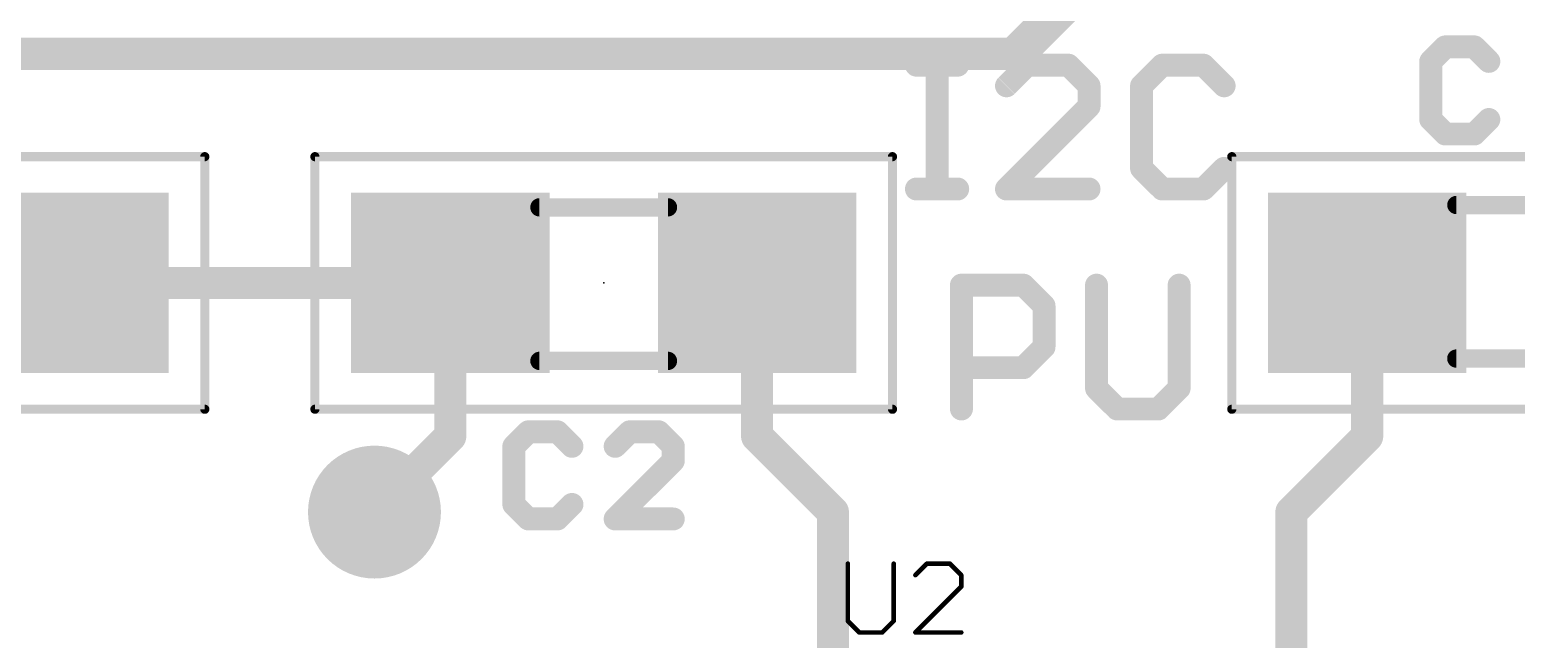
# Model space of a CAD drawing. Extents: x -34 to 73, y -11 to 34.
# Drawn here: x 6.98 to 15.22, y 17.07 to 20.45 of the extents above; entities that cross this region are included whole.
import ezdxf

# ---------------------------------------------------------------- set-up
doc = ezdxf.new("R2010")
doc.units = 0
for name, color, linetype in [('1', 12, 'CONTINUOUS'), ('18', 110, 'CONTINUOUS'), ('21', 41, 'CONTINUOUS'), ('23', 53, 'CONTINUOUS'), ('25', 253, 'CONTINUOUS'), ('39', 12, 'CONTINUOUS'), ('51', 53, 'CONTINUOUS')]:
    doc.layers.add(name, color=color, linetype=linetype)

# ---------------------------------------------------------------- blocks, each defined once
blk = doc.blocks.new('RECT')
blk.add_solid([(-0.5, -0.5), (0.5, -0.5), (-0.5, 0.5), (0.5, 0.5)])
blk = doc.blocks.new('ROUNDV')
at = {"const_width": 0.5}
blk.add_lwpolyline([(0, -0.25, 1), (0, 0.25, 1), (0, -0.25)], format="xyb", dxfattribs=at)

msp = doc.modelspace()

# ---------------------------------------------------------------- linework, layer by layer
at = {"layer": '1'}
for points, const_width in [([(12.7, 20.574), (12.446, 20.32)], 0.2032), ([(12.446, 20.32), (6.096, 20.32)], 0.1778), ([(7.2, 19.05), (9.31, 19.05)], 0.1778), ([(9.31, 19.05), (9.31, 18.2)], 0.1778), ([(11.01, 19.05), (11.01, 18.2)], 0.1778), ([(14.39, 19.05), (14.39, 18.2)], 0.1778), ([(9.31, 18.2), (8.89, 17.78)], 0.1778), ([(11.01, 18.2), (11.43, 17.78)], 0.1778), ([(14.39, 18.2), (13.97, 17.78)], 0.1778), ([(11.43, 15.75), (11.43, 17.78)], 0.1778), ([(13.97, 15.75), (13.97, 17.78)], 0.1778)]:
    msp.add_lwpolyline(points, dxfattribs=dict(at, const_width=const_width))
for points, const_width in [([(12.4101, 20.3559, 1), (12.4819, 20.2841)], 0.1016), ([(12.446, 20.2755, 1), (12.446, 20.3645)], 0.0889), ([(7.2, 19.0945, 1), (7.2, 19.0055)], 0.0889), ([(9.3544, 19.05, 1), (9.2656, 19.05)], 0.0889), ([(9.31, 19.0055, 1), (9.31, 19.0945)], 0.0889), ([(11.0544, 19.05, 1), (10.9656, 19.05)], 0.0889), ([(14.4345, 19.05, 1), (14.3456, 19.05)], 0.0889), ([(9.3414, 18.1686, 1), (9.2786, 18.2314)], 0.0889), ([(11.0414, 18.2314, 1), (10.9786, 18.1686)], 0.0889), ([(14.4214, 18.1686, 1), (14.3586, 18.2314)], 0.0889), ([(9.2656, 18.2, 1), (9.3544, 18.2)], 0.0889), ([(10.9656, 18.2, 1), (11.0544, 18.2)], 0.0889), ([(14.3456, 18.2, 1), (14.4345, 18.2)], 0.0889), ([(8.8586, 17.8114, 1), (8.9214, 17.7486)], 0.0889), ([(11.4744, 17.78, 1), (11.3856, 17.78)], 0.0889), ([(11.3986, 17.7486, 1), (11.4614, 17.8114)], 0.0889), ([(14.0145, 17.78, 1), (13.9256, 17.78)], 0.0889), ([(13.9386, 17.8114, 1), (14.0014, 17.7486)], 0.0889)]:
    msp.add_lwpolyline(points, format="xyb", dxfattribs=dict(at, const_width=const_width))
at = {"layer": '21', "const_width": 0.127}
for points in [[(11.8926, 20.2571), (12.1214, 20.2571)], [(12.007, 19.5707), (12.007, 20.2571)], [(12.506, 20.2571), (12.3916, 20.1427)], [(12.7347, 20.2571), (12.506, 20.2571)], [(12.8491, 20.1427), (12.7347, 20.2571)], [(13.2544, 20.2571), (13.14, 20.1427)], [(13.4832, 20.2571), (13.2544, 20.2571)], [(13.5976, 20.1427), (13.4832, 20.2571)], [(12.8491, 20.0283), (12.8491, 20.1427)], [(13.14, 20.1427), (13.14, 19.6851)], [(12.3916, 19.5707), (12.8491, 20.0283)], [(13.14, 19.6851), (13.2544, 19.5707)], [(13.4832, 19.5707), (13.5976, 19.6851)], [(11.8926, 19.5707), (12.1214, 19.5707)], [(12.8491, 19.5707), (12.3916, 19.5707)], [(13.2544, 19.5707), (13.4832, 19.5707)], [(12.1421, 18.3515), (12.1421, 19.0379)], [(12.1421, 19.0379), (12.4853, 19.0379)], [(12.4853, 19.0379), (12.5997, 18.9235)], [(12.8905, 19.0379), (12.8905, 18.4659)], [(13.3481, 18.4659), (13.3481, 19.0379)], [(12.5997, 18.9235), (12.5997, 18.6947)], [(12.5997, 18.6947), (12.4853, 18.5803)], [(12.4853, 18.5803), (12.1421, 18.5803)], [(12.8905, 18.4659), (13.0049, 18.3515)], [(13.2337, 18.3515), (13.3481, 18.4659)], [(13.0049, 18.3515), (13.2337, 18.3515)]]:
    msp.add_lwpolyline(points, dxfattribs=at)
at = {"layer": '21', "const_width": 0.0635}
for points in [[(11.8926, 20.2888, 1), (11.8926, 20.2253)], [(12.0388, 20.2571, 1), (11.9753, 20.2571)], [(12.1214, 20.2253, 1), (12.1214, 20.2888)], [(12.506, 20.2888, 1), (12.506, 20.2253)], [(12.5284, 20.2346, 1), (12.4835, 20.2795)], [(12.7572, 20.2795, 1), (12.7123, 20.2346)], [(12.7347, 20.2253, 1), (12.7347, 20.2888)], [(13.2544, 20.2888, 1), (13.2544, 20.2253)], [(13.2768, 20.2346, 1), (13.2319, 20.2795)], [(13.5056, 20.2795, 1), (13.4607, 20.2346)], [(13.4832, 20.2253, 1), (13.4832, 20.2888)], [(12.3691, 20.1651, 1), (12.414, 20.1202)], [(12.8809, 20.1427, 1), (12.8174, 20.1427)], [(12.8267, 20.1202, 1), (12.8716, 20.1651)], [(13.1717, 20.1427, 1), (13.1082, 20.1427)], [(13.1175, 20.1651, 1), (13.1624, 20.1202)], [(13.5751, 20.1202, 1), (13.62, 20.1651)], [(12.8174, 20.0283, 1), (12.8809, 20.0283)], [(12.8716, 20.0058, 1), (12.8267, 20.0507)], [(13.1082, 19.6851, 1), (13.1717, 19.6851)], [(13.1624, 19.7075, 1), (13.1175, 19.6626)], [(13.62, 19.6626, 1), (13.5751, 19.7075)], [(11.8926, 19.6025, 1), (11.8926, 19.539)], [(11.9753, 19.5707, 1), (12.0388, 19.5707)], [(12.1214, 19.539, 1), (12.1214, 19.6025)], [(12.3691, 19.5932, 1), (12.414, 19.5482)], [(12.3916, 19.6025, 1), (12.3916, 19.539)], [(12.8491, 19.539, 1), (12.8491, 19.6025)], [(13.2544, 19.6025, 1), (13.2544, 19.539)], [(13.2319, 19.5482, 1), (13.2768, 19.5932)], [(13.4607, 19.5932, 1), (13.5056, 19.5482)], [(13.4832, 19.539, 1), (13.4832, 19.6025)], [(12.1738, 19.0379, 1), (12.1103, 19.0379)], [(12.1421, 19.0696, 1), (12.1421, 19.0061)], [(12.5077, 19.0603, 1), (12.4628, 19.0154)], [(12.4853, 19.0061, 1), (12.4853, 19.0696)], [(12.9223, 19.0379, 1), (12.8588, 19.0379)], [(13.3798, 19.0379, 1), (13.3163, 19.0379)], [(12.6314, 18.9235, 1), (12.5679, 18.9235)], [(12.5772, 18.901, 1), (12.6221, 18.9459)], [(12.5679, 18.6947, 1), (12.6314, 18.6947)], [(12.6221, 18.6722, 1), (12.5772, 18.7171)], [(12.1421, 18.612, 1), (12.1421, 18.5485)], [(12.4628, 18.6027, 1), (12.5077, 18.5578)], [(12.4853, 18.5485, 1), (12.4853, 18.612)], [(12.913, 18.4883, 1), (12.868, 18.4434)], [(12.8588, 18.4659, 1), (12.9223, 18.4659)], [(13.3163, 18.4659, 1), (13.3798, 18.4659)], [(13.3705, 18.4434, 1), (13.3256, 18.4883)], [(12.1103, 18.3515, 1), (12.1738, 18.3515)], [(13.0049, 18.3833, 1), (13.0049, 18.3198)], [(12.9824, 18.329, 1), (13.0273, 18.374)], [(13.2112, 18.374, 1), (13.2561, 18.329)], [(13.2337, 18.3198, 1), (13.2337, 18.3833)]]:
    msp.add_lwpolyline(points, format="xyb", dxfattribs=at)
at = {"layer": '23'}
msp.add_point((10.16, 19.05), dxfattribs=at)
at = {"layer": '25'}
for points, const_width in [([(14.8227, 20.3585), (14.7422, 20.278)], 0.127), ([(14.9837, 20.3585), (14.8227, 20.3585)], 0.127), ([(15.0642, 20.278), (14.9837, 20.3585)], 0.127), ([(14.7422, 20.278), (14.7422, 19.956)], 0.127), ([(14.7422, 19.956), (14.8227, 19.8755)], 0.127), ([(14.9837, 19.8755), (15.0642, 19.956)], 0.127), ([(14.8227, 19.8755), (14.9837, 19.8755)], 0.127), ([(9.7427, 18.2249), (9.6622, 18.1444)], 0.127), ([(9.9037, 18.2249), (9.7427, 18.2249)], 0.127), ([(9.9842, 18.1444), (9.9037, 18.2249)], 0.127), ([(10.304, 18.2249), (10.2235, 18.1444)], 0.127), ([(10.465, 18.2249), (10.304, 18.2249)], 0.127), ([(10.5455, 18.1444), (10.465, 18.2249)], 0.127), ([(9.6622, 18.1444), (9.6622, 17.8224)], 0.127), ([(10.5455, 18.0639), (10.5455, 18.1444)], 0.127), ([(10.2235, 17.7419), (10.5455, 18.0639)], 0.127), ([(9.6622, 17.8224), (9.7427, 17.7419)], 0.127), ([(9.9037, 17.7419), (9.9842, 17.8224)], 0.127), ([(9.7427, 17.7419), (9.9037, 17.7419)], 0.127), ([(10.5455, 17.7419), (10.2235, 17.7419)], 0.127), ([(11.5127, 17.494), (11.5127, 17.1763)], 0.0254), ([(11.7669, 17.1763), (11.7669, 17.494)], 0.0254), ([(11.9505, 17.494), (11.8869, 17.4305)], 0.0254), ([(12.0776, 17.494), (11.9505, 17.494)], 0.0254), ([(12.1411, 17.4305), (12.0776, 17.494)], 0.0254), ([(11.8869, 17.1127), (12.1411, 17.3669)], 0.0254), ([(12.1411, 17.3669), (12.1411, 17.4305)], 0.0254), ([(11.5127, 17.1763), (11.5763, 17.1127)], 0.0254), ([(11.7034, 17.1127), (11.7669, 17.1763)], 0.0254), ([(11.5763, 17.1127), (11.7034, 17.1127)], 0.0254), ([(12.1411, 17.1127), (11.8869, 17.1127)], 0.0254)]:
    msp.add_lwpolyline(points, dxfattribs=dict(at, const_width=const_width))
for points, const_width in [([(14.8227, 20.3903, 1), (14.8227, 20.3268)], 0.0635), ([(14.8451, 20.3361, 1), (14.8002, 20.381)], 0.0635), ([(15.0061, 20.381, 1), (14.9612, 20.3361)], 0.0635), ([(14.9837, 20.3268, 1), (14.9837, 20.3903)], 0.0635), ([(14.7739, 20.278, 1), (14.7104, 20.278)], 0.0635), ([(14.7197, 20.3005, 1), (14.7646, 20.2556)], 0.0635), ([(15.0417, 20.2556, 1), (15.0866, 20.3005)], 0.0635), ([(14.7646, 19.9785, 1), (14.7197, 19.9335)], 0.0635), ([(15.0866, 19.9335, 1), (15.0417, 19.9785)], 0.0635), ([(14.7104, 19.956, 1), (14.7739, 19.956)], 0.0635), ([(14.8227, 19.9073, 1), (14.8227, 19.8438)], 0.0635), ([(14.9837, 19.8438, 1), (14.9837, 19.9073)], 0.0635), ([(14.8002, 19.853, 1), (14.8451, 19.898)], 0.0635), ([(14.9612, 19.898, 1), (15.0061, 19.853)], 0.0635), ([(9.7427, 18.2567, 1), (9.7427, 18.1932)], 0.0635), ([(9.7651, 18.2025, 1), (9.7202, 18.2474)], 0.0635), ([(9.9261, 18.2474, 1), (9.8812, 18.2025)], 0.0635), ([(9.9037, 18.1932, 1), (9.9037, 18.2567)], 0.0635), ([(10.304, 18.2567, 1), (10.304, 18.1932)], 0.0635), ([(10.3264, 18.2025, 1), (10.2815, 18.2474)], 0.0635), ([(10.4875, 18.2474, 1), (10.4426, 18.2025)], 0.0635), ([(10.465, 18.1932, 1), (10.465, 18.2567)], 0.0635), ([(9.6939, 18.1444, 1), (9.6304, 18.1444)], 0.0635), ([(10.5773, 18.1444, 1), (10.5138, 18.1444)], 0.0635), ([(9.6397, 18.1669, 1), (9.6846, 18.122)], 0.0635), ([(9.9617, 18.122, 1), (10.0066, 18.1669)], 0.0635), ([(10.201, 18.1669, 1), (10.2459, 18.122)], 0.0635), ([(10.5231, 18.122, 1), (10.568, 18.1669)], 0.0635), ([(10.568, 18.0415, 1), (10.5231, 18.0864)], 0.0635), ([(10.5138, 18.0639, 1), (10.5773, 18.0639)], 0.0635), ([(9.6846, 17.8449, 1), (9.6397, 17.7999)], 0.0635), ([(10.0066, 17.7999, 1), (9.9617, 17.8449)], 0.0635), ([(9.6304, 17.8224, 1), (9.6939, 17.8224)], 0.0635), ([(9.7427, 17.7736, 1), (9.7427, 17.7102)], 0.0635), ([(9.7202, 17.7194, 1), (9.7651, 17.7644)], 0.0635), ([(9.8812, 17.7644, 1), (9.9261, 17.7194)], 0.0635), ([(9.9037, 17.7102, 1), (9.9037, 17.7736)], 0.0635), ([(10.201, 17.7644, 1), (10.2459, 17.7194)], 0.0635), ([(10.2235, 17.7736, 1), (10.2235, 17.7102)], 0.0635), ([(10.5455, 17.7102, 1), (10.5455, 17.7736)], 0.0635), ([(11.5191, 17.494, 1), (11.5064, 17.494)], 0.0127), ([(11.7733, 17.494, 1), (11.7606, 17.494)], 0.0127), ([(11.9505, 17.5004, 1), (11.9505, 17.4877)], 0.0127), ([(11.9549, 17.4895, 1), (11.946, 17.4985)], 0.0127), ([(12.0821, 17.4985, 1), (12.0731, 17.4895)], 0.0127), ([(12.0776, 17.4877, 1), (12.0776, 17.5004)], 0.0127), ([(11.8824, 17.435, 1), (11.8914, 17.426)], 0.0127), ([(12.1475, 17.4305, 1), (12.1348, 17.4305)], 0.0127), ([(12.1366, 17.426, 1), (12.1456, 17.435)], 0.0127), ([(12.1456, 17.3624, 1), (12.1366, 17.3714)], 0.0127), ([(12.1348, 17.3669, 1), (12.1475, 17.3669)], 0.0127), ([(11.5172, 17.1807, 1), (11.5082, 17.1718)], 0.0127), ([(11.5064, 17.1763, 1), (11.5191, 17.1763)], 0.0127), ([(11.7606, 17.1763, 1), (11.7733, 17.1763)], 0.0127), ([(11.7714, 17.1718, 1), (11.7624, 17.1807)], 0.0127), ([(11.5763, 17.1191, 1), (11.5763, 17.1063)], 0.0127), ([(11.5718, 17.1082, 1), (11.5807, 17.1172)], 0.0127), ([(11.6989, 17.1172, 1), (11.7079, 17.1082)], 0.0127), ([(11.7034, 17.1063, 1), (11.7034, 17.1191)], 0.0127), ([(11.8869, 17.1191, 1), (11.8869, 17.1063)], 0.0127), ([(11.8824, 17.1172, 1), (11.8914, 17.1082)], 0.0127), ([(12.1411, 17.1063, 1), (12.1411, 17.1191)], 0.0127)]:
    msp.add_lwpolyline(points, format="xyb", dxfattribs=dict(at, const_width=const_width))
at = {"layer": '39', "const_width": 0.0508}
for points in [[(4.75, 19.75), (7.95, 19.75)], [(7.95, 19.75), (7.95, 18.35)], [(8.56, 18.35), (8.56, 19.75)], [(8.56, 19.75), (11.76, 19.75)], [(11.76, 19.75), (11.76, 18.35)], [(13.64, 19.75), (16.84, 19.75)], [(13.64, 18.35), (13.64, 19.75)], [(7.95, 18.35), (4.75, 18.35)], [(11.76, 18.35), (8.56, 18.35)], [(16.84, 18.35), (13.64, 18.35)]]:
    msp.add_lwpolyline(points, dxfattribs=at)
at = {"layer": '39', "const_width": 0.0254}
for points in [[(7.9627, 19.75, 1), (7.9373, 19.75)], [(7.95, 19.7373, 1), (7.95, 19.7627)], [(8.5727, 19.75, 1), (8.5473, 19.75)], [(8.56, 19.7627, 1), (8.56, 19.7373)], [(11.7727, 19.75, 1), (11.7473, 19.75)], [(11.76, 19.7373, 1), (11.76, 19.7627)], [(13.64, 19.7627, 1), (13.64, 19.7373)], [(13.6527, 19.75, 1), (13.6273, 19.75)], [(7.95, 18.3373, 1), (7.95, 18.3627)], [(8.56, 18.3627, 1), (8.56, 18.3373)], [(11.76, 18.3373, 1), (11.76, 18.3627)], [(13.64, 18.3627, 1), (13.64, 18.3373)], [(7.9373, 18.35, 1), (7.9627, 18.35)], [(8.5473, 18.35, 1), (8.5727, 18.35)], [(11.7473, 18.35, 1), (11.7727, 18.35)], [(13.6273, 18.35, 1), (13.6527, 18.35)]]:
    msp.add_lwpolyline(points, format="xyb", dxfattribs=at)
at = {"layer": '51', "const_width": 0.1016}
for points in [[(10.516, 19.469), (9.804, 19.469)], [(14.884, 19.482), (15.596, 19.482)], [(10.516, 18.618), (9.804, 18.618)], [(14.884, 18.631), (15.596, 18.631)]]:
    msp.add_lwpolyline(points, dxfattribs=at)
at = {"layer": '51', "const_width": 0.0508}
for points in [[(9.804, 19.4944, 1), (9.804, 19.4436)], [(10.516, 19.4436, 1), (10.516, 19.4944)], [(14.884, 19.5074, 1), (14.884, 19.4566)], [(9.804, 18.6434, 1), (9.804, 18.5926)], [(10.516, 18.5926, 1), (10.516, 18.6434)], [(14.884, 18.6564, 1), (14.884, 18.6056)]]:
    msp.add_lwpolyline(points, format="xyb", dxfattribs=at)

# ---------------------------------------------------------------- block references
at = {"layer": '1', "xscale": 1.1}
for p in [(7.2, 19.05), (14.39, 19.05)]:
    msp.add_blockref('RECT', p, dxfattribs=at)
at = {"layer": '1', "xscale": 1.1, "rotation": 180}
for p in [(9.31, 19.05), (11.01, 19.05)]:
    msp.add_blockref('RECT', p, dxfattribs=at)
at = {"layer": '18', "xscale": 0.7366, "yscale": 0.7366}
msp.add_blockref('ROUNDV', (8.89, 17.78), dxfattribs=at)
msp.add_blockref('ROUNDV', (8.89, 17.78), dxfattribs=at)
at = {"layer": '51', "xscale": 0.5001, "yscale": 0.95}
for p in [(6.9303, 19.0551), (14.6519, 19.0551)]:
    msp.add_blockref('RECT', p, dxfattribs=at)
at = {"layer": '51', "xscale": 0.5001, "yscale": 0.95, "rotation": 180}
for p in [(9.5798, 19.0449), (10.7482, 19.0449)]:
    msp.add_blockref('RECT', p, dxfattribs=at)

doc.saveas('drawing.dxf')
